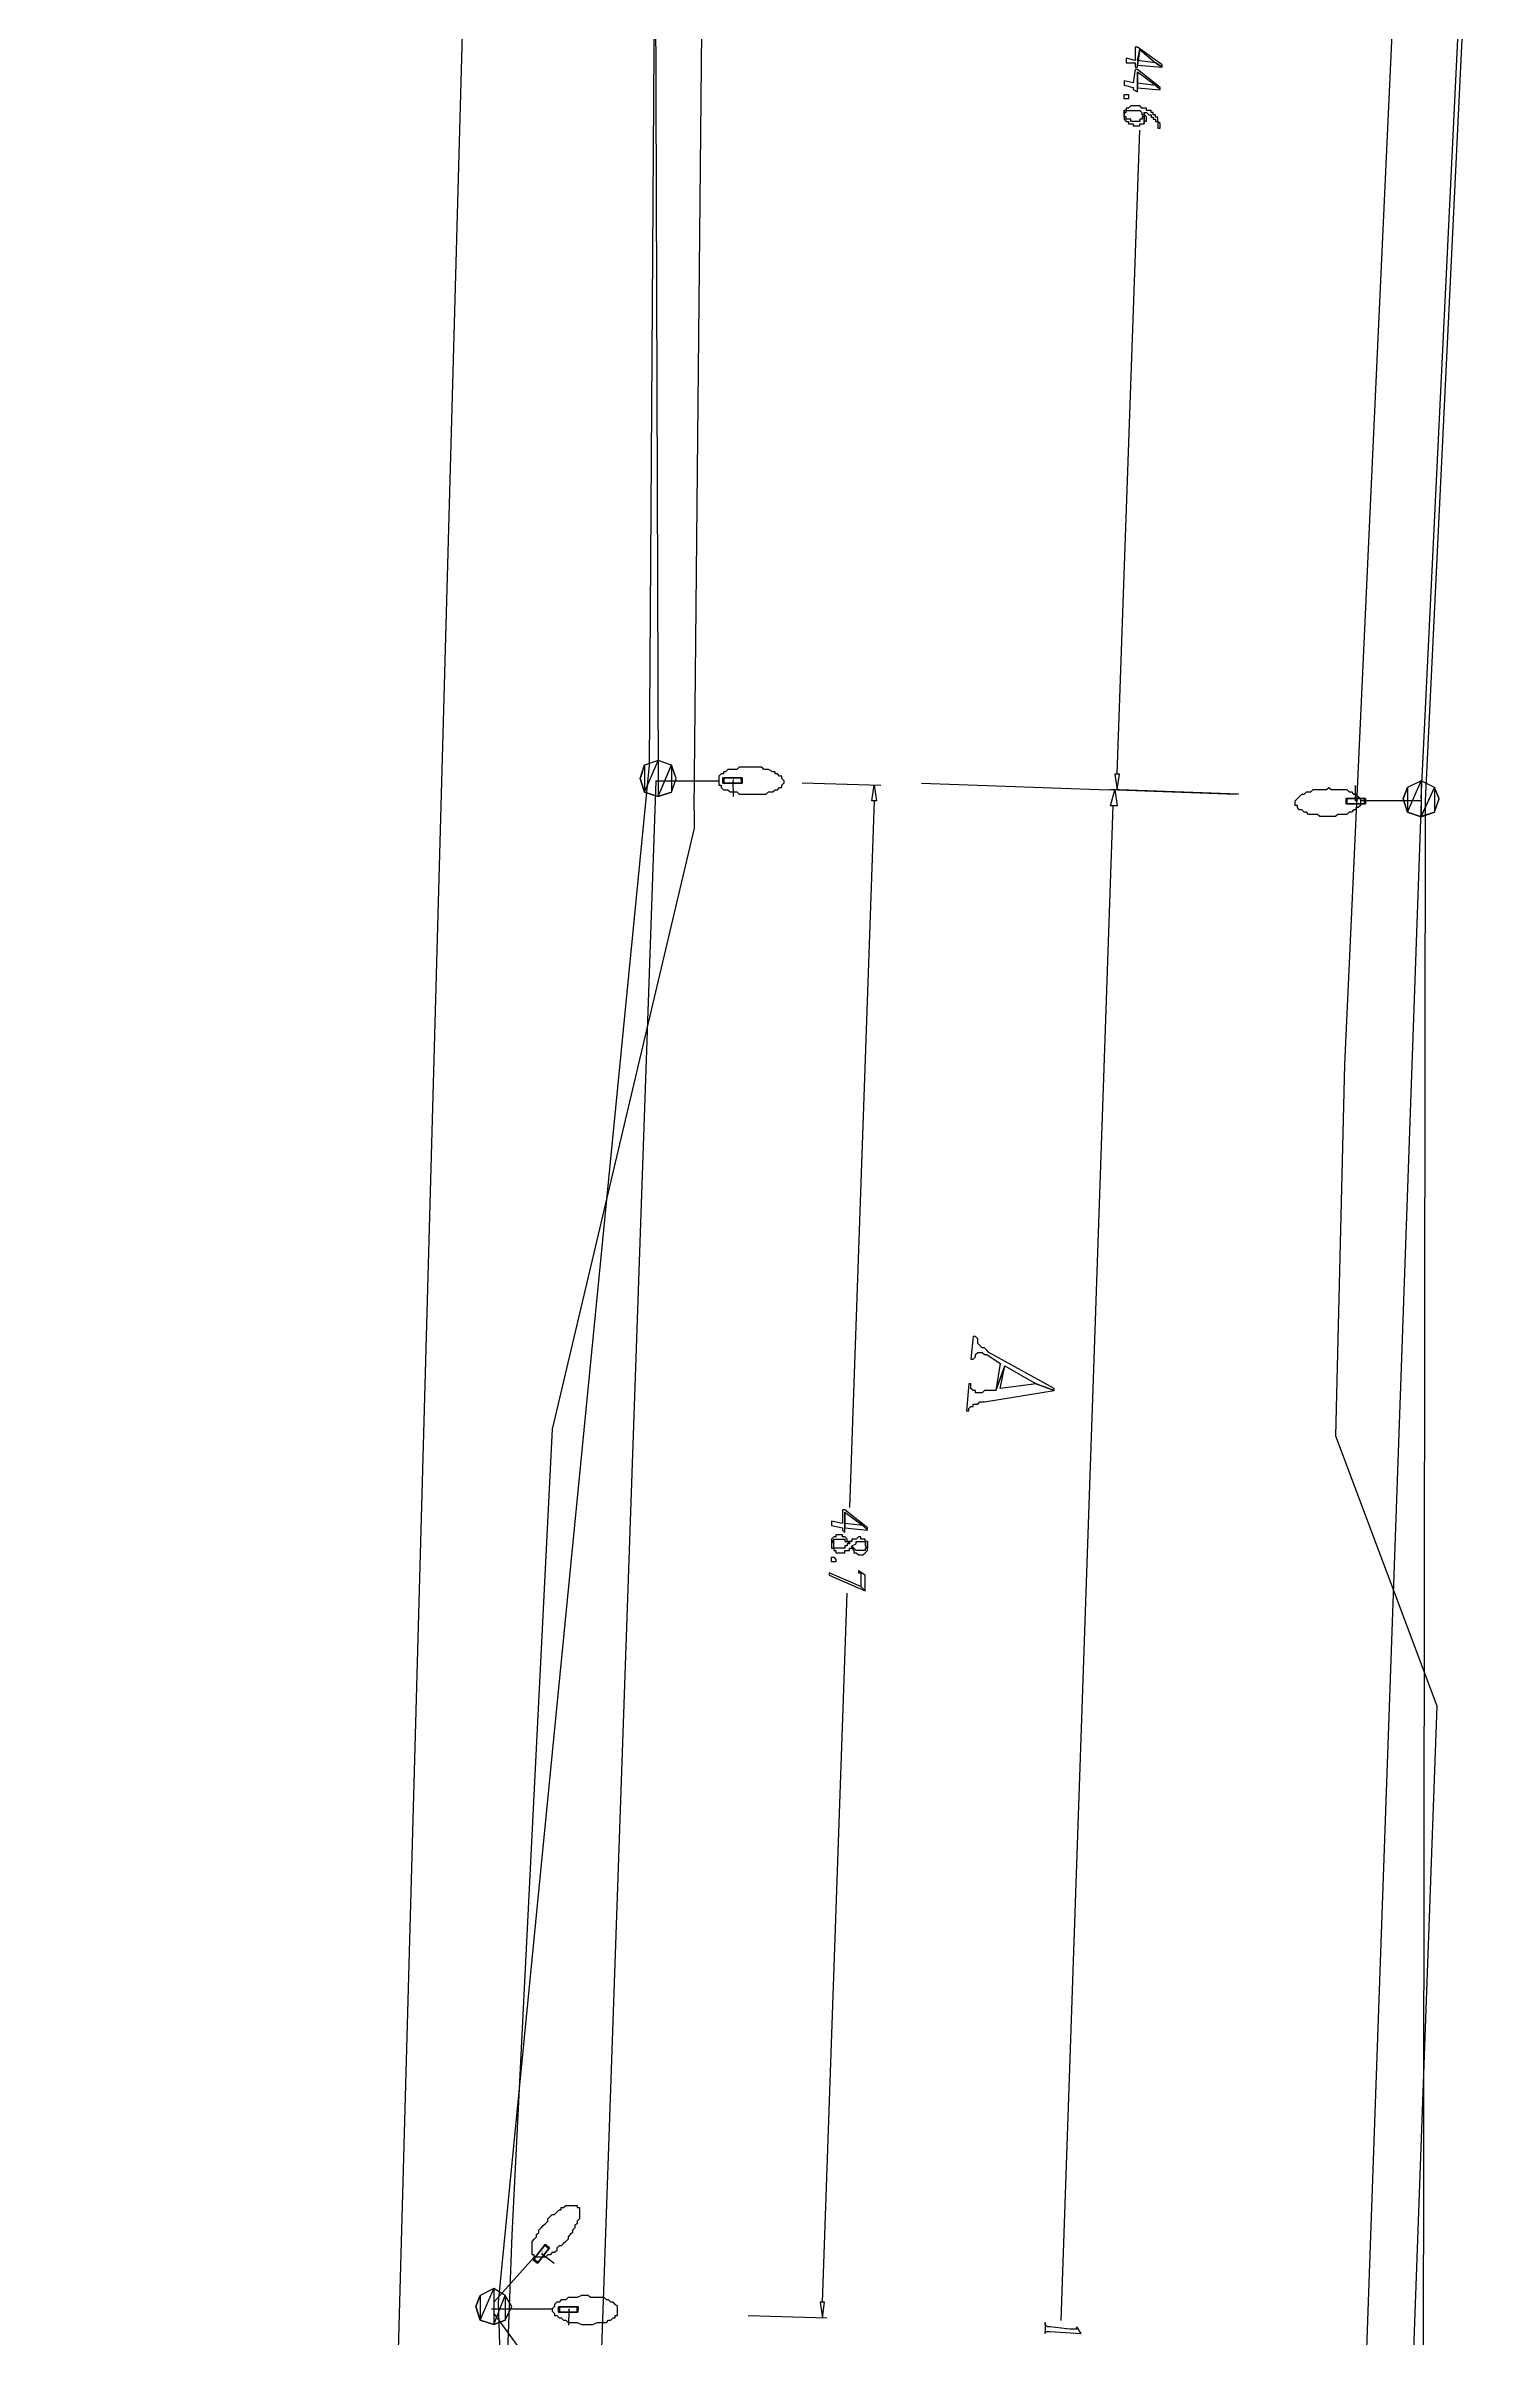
# Model space of a CAD drawing. Extents: x 212106 to 638151, y -1311344 to 1260505.
# Drawn here: x 269033 to 314960, y -454577 to -381829 of the extents above; entities that cross this region are included whole.
import ezdxf

# ---------------------------------------------------------------- set-up
doc = ezdxf.new("R2010")
doc.units = 0
doc.header["$MEASUREMENT"] = 0
for name, color, linetype in [('at_Entity', 7, 'Continuous'), ('DLXLUM01', 3, 'Continuous'), ('DLXLUMEX', 2, 'Continuous'), ('DLXSCENE', 7, 'Continuous')]:
    doc.layers.add(name, color=color, linetype=linetype)

# ---------------------------------------------------------------- blocks, each defined once
blk = doc.blocks.new('*U178')
for p, q in [((-324, 85), (-324, -85)), ((-295, 85), (-324, 85)), ((-324, 85), (-295, 85)), ((265, 85), (-324, 85)), ((-324, -85), (-324, 85)), ((-324, 85), (265, 85)), ((295, 85), (-295, 85)), ((-295, 85), (-295, -85)), ((-295, -85), (-295, 85)), ((-295, 85), (295, 85)), ((295, 85), (265, 85)), ((265, -85), (265, 85)), ((265, 85), (295, 85)), ((265, 85), (265, -85)), ((295, -85), (295, 85)), ((295, 85), (295, -85)), ((-295, -85), (-324, -85)), ((-324, -85), (265, -85)), ((-324, -85), (-295, -85)), ((265, -85), (-324, -85)), ((-295, -85), (295, -85)), ((295, -85), (-295, -85)), ((265, -85), (295, -85)), ((295, -85), (265, -85))]:
    blk.add_line(p, q)
at = {"color": 1}
blk.add_line((-30, 0), (-30, 500), dxfattribs=at)
at = {"layer": 'DLXLUMEX', "color": 7}
blk.add_text('1', height=100, dxfattribs=at).set_placement((0, 0))
blk = doc.blocks.new('*U41')
for p, q in [((-294, 87), (-295, -83)), ((-295, -83), (-294, 87)), ((295, 83), (-294, 87)), ((-264, 87), (-294, 87)), ((-294, 87), (295, 83)), ((-294, 87), (-264, 87)), ((-264, 87), (-265, -83)), ((-265, -83), (-264, 87)), ((325, 83), (-264, 87)), ((-264, 87), (325, 83)), ((294, -87), (295, 83)), ((295, 83), (294, -87)), ((295, 83), (325, 83)), ((325, 83), (295, 83)), ((324, -87), (325, 83)), ((325, 83), (324, -87)), ((-295, -83), (294, -87)), ((294, -87), (-295, -83)), ((-295, -83), (-265, -83)), ((-265, -83), (-295, -83)), ((-265, -83), (324, -87)), ((324, -87), (-265, -83)), ((294, -87), (324, -87)), ((324, -87), (294, -87))]:
    blk.add_line(p, q)
at = {"color": 1}
blk.add_line((30, 0), (26, -500), dxfattribs=at)
at = {"layer": 'DLXLUMEX', "color": 7}
blk.add_text('1', height=100, dxfattribs=at).set_placement((0, 0))
blk = doc.blocks.new('*U42')
for p, q in [((114, 285), (-248, -180)), ((-248, -180), (114, 285)), ((132, 308), (-230, -157)), ((-230, -157), (132, 308)), ((-114, -285), (248, 180)), ((248, 180), (-114, -285)), ((-96, -261), (266, 204)), ((266, 204), (-96, -261)), ((114, 285), (132, 308)), ((132, 308), (114, 285)), ((248, 180), (114, 285)), ((114, 285), (248, 180)), ((266, 204), (132, 308)), ((132, 308), (266, 204)), ((248, 180), (266, 204)), ((266, 204), (248, 180)), ((-230, -157), (-248, -180)), ((-248, -180), (-230, -157)), ((-248, -180), (-114, -285)), ((-114, -285), (-248, -180)), ((-230, -157), (-96, -261)), ((-96, -261), (-230, -157)), ((-114, -285), (-96, -261)), ((-96, -261), (-114, -285))]:
    blk.add_line(p, q)
at = {"color": 1}
blk.add_line((18, 23), (413, -284), dxfattribs=at)
at = {"layer": 'DLXLUMEX', "color": 7}
blk.add_text('1', height=100, dxfattribs=at).set_placement((0, 0))
blk = doc.blocks.new('*U44')
for p, q in [((294, 86), (-295, 84)), ((-295, 84), (294, 86)), ((-295, 84), (-294, -86)), ((-265, 84), (-295, 84)), ((-294, -86), (-295, 84)), ((-295, 84), (-265, 84)), ((324, 86), (-265, 84)), ((-265, 84), (324, 86)), ((-265, 84), (-265, -86)), ((-265, -86), (-265, 84)), ((295, -84), (294, 86)), ((294, 86), (324, 86)), ((324, 86), (294, 86)), ((294, 86), (295, -84)), ((325, -84), (324, 86)), ((324, 86), (325, -84)), ((-294, -86), (295, -84)), ((295, -84), (-294, -86)), ((-294, -86), (-265, -86)), ((-265, -86), (-294, -86)), ((-265, -86), (325, -84)), ((325, -84), (-265, -86)), ((295, -84), (325, -84)), ((325, -84), (295, -84))]:
    blk.add_line(p, q)
at = {"color": 1}
blk.add_line((30, 0), (31, -500), dxfattribs=at)
at = {"layer": 'DLXLUMEX', "color": 7}
blk.add_text('1', height=100, dxfattribs=at).set_placement((0, 0))
blk = doc.blocks.new('*U97')
for p, q in [((-69467, -389389), (-69754, -433250)), ((-45111, -434388), (-42968, -389817)), ((-69754, -433250), (-74539, -482029)), ((-45254, -534671), (-45111, -434388)), ((-74539, -482029), (-72968, -534171))]:
    blk.add_line(p, q)

msp = doc.modelspace()

# ---------------------------------------------------------------- linework, layer by layer
at = {"layer": 'at_Entity', "color": 0}
for p, q in [((282818, -360515), (269033, -859640)), ((289605, -406078), (290033, -363220)), ((312390, -367510), (310247, -414152)), ((303675, -381867), (303604, -381867)), ((303604, -381867), (303604, -382297)), ((304461, -382436), (303675, -381867)), ((303604, -382297), (303318, -382224)), ((303318, -382224), (303318, -382370)), ((303318, -382370), (303604, -382370)), ((303605, -382577), (303534, -383007)), ((303604, -382370), (303604, -382509)), ((303604, -382509), (303675, -382509)), ((303676, -382577), (303605, -382577)), ((303675, -382294), (303747, -381937)), ((303747, -381937), (303675, -382440)), ((303675, -382436), (303747, -381940)), ((304247, -382367), (303675, -382294)), ((303675, -382509), (303675, -382436)), ((303675, -382440), (304461, -382506)), ((304391, -383146), (303676, -382577)), ((303676, -383146), (303676, -382650)), ((303676, -382650), (304248, -383080)), ((303747, -381940), (304247, -382370)), ((304461, -382506), (304247, -382367)), ((304247, -382370), (304461, -382509)), ((304461, -382509), (304461, -382436)), ((303246, -383442), (303246, -383369)), ((303246, -383369), (303246, -383369)), ((303246, -383369), (303318, -383369)), ((303534, -383007), (303247, -382934)), ((303247, -382934), (303247, -383080)), ((303247, -383080), (303534, -383146)), ((303318, -383369), (303318, -383369)), ((303318, -383369), (303318, -383369)), ((303318, -383369), (303389, -383369)), ((303389, -383369), (303389, -383369)), ((303389, -383369), (303389, -383442)), ((303534, -383146), (303534, -383219)), ((303534, -383219), (303676, -383291)), ((303674, -383016), (303674, -382659)), ((303674, -382659), (303674, -383162)), ((304246, -383089), (303674, -383016)), ((303674, -383162), (304389, -383227)), ((303676, -383291), (303676, -383146)), ((304389, -383227), (304246, -383089)), ((304248, -383080), (304391, -383219)), ((304391, -383219), (304391, -383146)), ((303246, -383515), (303246, -383442)), ((303246, -383442), (303246, -383442)), ((303246, -383442), (303246, -383442)), ((303318, -383515), (303246, -383515)), ((303246, -383515), (303246, -383515)), ((303246, -383515), (303246, -383515)), ((303317, -383876), (303246, -383876)), ((303246, -383876), (303246, -384014)), ((303246, -384014), (303246, -383941)), ((303246, -383941), (303246, -383941)), ((303246, -383941), (303317, -383941)), ((303246, -384014), (303246, -384014)), ((303247, -384015), (303247, -383870)), ((303247, -383870), (303247, -383870)), ((303247, -383870), (303247, -383942)), ((303247, -383942), (303247, -383942)), ((303247, -383942), (303247, -383942)), ((303247, -383942), (303247, -384015)), ((303247, -384081), (303247, -384015)), ((303247, -384015), (303247, -384015)), ((303247, -384015), (303247, -384015)), ((303247, -384015), (303247, -384015)), ((303247, -384015), (303247, -384081)), ((303318, -384081), (303247, -384081)), ((303247, -384081), (303247, -384081)), ((303247, -384081), (303247, -384081)), ((303247, -384081), (303247, -384154)), ((303389, -383803), (303317, -383803)), ((303317, -383803), (303317, -383803)), ((303317, -383803), (303317, -383803)), ((303317, -383803), (303317, -383876)), ((303317, -383941), (303317, -383876)), ((303317, -383876), (303389, -383876)), ((303317, -383941), (303317, -383941)), ((303317, -383941), (303317, -383941)), ((303389, -383515), (303318, -383515)), ((303318, -383515), (303318, -383515)), ((303318, -383515), (303318, -383515)), ((303318, -384154), (303318, -384081)), ((303318, -384081), (303318, -384081)), ((303389, -383442), (303389, -383515)), ((303389, -383442), (303389, -383442)), ((303389, -383442), (303389, -383442)), ((303389, -383442), (303389, -383442)), ((303389, -383442), (303389, -383442)), ((303389, -383442), (303389, -383442)), ((303389, -383515), (303389, -383515)), ((303389, -383515), (303389, -383515)), ((303389, -383515), (303389, -383515)), ((303460, -383730), (303389, -383803)), ((303389, -383803), (303389, -383803)), ((303389, -383803), (303389, -383803)), ((303389, -383876), (303389, -383876)), ((303389, -383876), (303460, -383876)), ((303531, -383730), (303460, -383730)), ((303460, -383730), (303460, -383730)), ((303460, -383876), (303460, -383876)), ((303460, -383876), (303460, -383876)), ((303460, -383876), (303531, -383876)), ((303603, -383730), (303531, -383730)), ((303531, -383730), (303531, -383730)), ((303531, -383876), (303531, -383876)), ((303531, -383876), (303603, -383876)), ((303675, -383730), (303603, -383730)), ((303603, -383730), (303603, -383730)), ((303603, -383876), (303603, -383876)), ((303603, -383876), (303603, -383876)), ((303603, -383876), (303675, -383876)), ((303746, -383730), (303675, -383730)), ((303675, -383730), (303675, -383730)), ((303675, -383876), (303675, -383876)), ((303675, -383876), (303746, -383876)), ((303817, -383803), (303746, -383730)), ((303746, -383730), (303746, -383730)), ((303746, -383876), (303746, -383876)), ((303746, -383876), (303817, -383941)), ((303889, -383803), (303817, -383803)), ((303817, -383803), (303817, -383803)), ((303817, -383803), (303817, -383803)), ((303817, -383941), (303817, -383941)), ((303817, -383941), (303817, -383941)), ((303817, -383941), (303817, -384014)), ((303817, -384014), (303889, -384014)), ((303889, -384081), (303818, -384081)), ((303818, -384081), (303818, -384154)), ((303960, -383803), (303889, -383803)), ((303889, -383803), (303889, -383803)), ((303889, -384012), (303889, -383939)), ((303889, -383939), (303889, -383939)), ((303889, -383939), (303889, -384012)), ((303889, -384014), (303889, -383941)), ((303889, -383941), (303889, -383941)), ((303889, -383941), (303889, -383941)), ((303889, -383941), (303960, -383941)), ((303961, -384085), (303889, -384012)), ((303889, -384012), (303889, -384012)), ((303889, -384012), (303889, -384012)), ((303889, -384012), (303889, -384012)), ((303889, -384012), (303889, -384085)), ((303889, -384014), (303889, -384014)), ((303889, -384299), (303889, -384081)), ((303889, -384081), (303889, -384081)), ((303889, -384081), (303889, -384081)), ((303889, -384085), (303889, -384296)), ((303960, -383876), (303960, -383803)), ((303960, -383803), (303960, -383803)), ((304031, -383876), (303960, -383876)), ((303960, -383941), (303960, -383941)), ((303960, -383941), (304031, -384014)), ((303961, -384151), (303961, -384085)), ((303961, -384085), (303961, -384085)), ((304103, -383876), (304031, -383876)), ((304031, -383876), (304031, -383876)), ((304031, -384014), (304031, -384014)), ((304031, -384014), (304031, -384014)), ((304031, -384014), (304103, -384014)), ((304103, -383941), (304103, -383876)), ((304174, -383941), (304103, -383941)), ((304103, -383941), (304103, -383941)), ((304103, -384014), (304103, -384014)), ((304103, -384014), (304103, -384087)), ((304103, -384087), (304174, -384087)), ((304174, -384014), (304174, -383941)), ((304246, -384014), (304174, -384014)), ((304174, -384014), (304174, -384014)), ((304174, -384087), (304174, -384087)), ((304174, -384087), (304174, -384159)), ((304246, -384087), (304246, -384014)), ((304318, -384087), (304246, -384087)), ((304246, -384087), (304246, -384087)), ((304318, -384159), (304318, -384087)), ((303033, -404936), (303748, -384507)), ((303247, -384154), (303247, -384154)), ((303247, -384154), (303318, -384226)), ((303389, -384154), (303318, -384154)), ((303318, -384154), (303318, -384154)), ((303318, -384226), (303318, -384226)), ((303318, -384226), (303318, -384226)), ((303318, -384226), (303318, -384226)), ((303318, -384226), (303389, -384226)), ((303461, -384154), (303389, -384154)), ((303389, -384154), (303389, -384154)), ((303389, -384226), (303389, -384299)), ((303389, -384299), (303461, -384299)), ((303461, -384226), (303461, -384154)), ((303532, -384226), (303461, -384226)), ((303461, -384299), (303461, -384299)), ((303461, -384299), (303532, -384299)), ((303603, -384226), (303532, -384226)), ((303532, -384226), (303532, -384226)), ((303532, -384226), (303532, -384226)), ((303532, -384299), (303532, -384299)), ((303532, -384299), (303532, -384372)), ((303532, -384372), (303603, -384372)), ((303675, -384226), (303603, -384226)), ((303603, -384226), (303603, -384226)), ((303603, -384372), (303603, -384372)), ((303603, -384372), (303675, -384372)), ((303747, -384226), (303675, -384226)), ((303675, -384226), (303675, -384226)), ((303675, -384372), (303675, -384372)), ((303675, -384372), (303747, -384372)), ((303818, -384154), (303747, -384154)), ((303747, -384154), (303747, -384154)), ((303747, -384154), (303747, -384226)), ((303747, -384372), (303747, -384299)), ((303747, -384299), (303818, -384299)), ((303818, -384154), (303818, -384154)), ((303818, -384154), (303818, -384154)), ((303818, -384299), (303818, -384299)), ((303818, -384299), (303818, -384299)), ((303818, -384299), (303889, -384299)), ((303889, -384296), (303889, -384223)), ((303889, -384223), (303889, -384223)), ((303889, -384223), (303889, -384223)), ((303889, -384223), (303961, -384223)), ((303961, -384223), (303961, -384151)), ((303961, -384151), (303961, -384151)), ((304174, -384159), (304174, -384159)), ((304174, -384159), (304246, -384159)), ((304246, -384159), (304246, -384159)), ((304246, -384159), (304246, -384232)), ((304246, -384232), (304318, -384232)), ((304318, -384232), (304318, -384159)), ((304318, -384159), (304318, -384159)), ((304389, -384298), (304318, -384232)), ((304318, -384232), (304318, -384232)), ((304318, -384232), (304318, -384232)), ((304318, -384232), (304318, -384232)), ((304318, -384232), (304318, -384298)), ((304318, -384298), (304318, -384298)), ((304318, -384298), (304318, -384298)), ((304318, -384298), (304318, -384371)), ((304318, -384371), (304318, -384371)), ((304318, -384371), (304318, -384443)), ((304318, -384443), (304389, -384443)), ((304389, -384371), (304389, -384298)), ((304389, -384298), (304389, -384298)), ((304389, -384298), (304389, -384298)), ((304389, -384443), (304389, -384371)), ((304389, -384371), (304389, -384371)), ((288032, -404655), (287889, -405084)), ((288032, -404655), (287889, -405084)), ((288032, -404655), (287889, -405084)), ((288032, -404655), (287889, -405084)), ((287889, -405084), (288032, -405513)), ((287889, -405084), (288032, -405513)), ((287889, -405084), (288032, -405513)), ((287889, -405084), (288032, -405513)), ((287890, -405081), (288033, -404651)), ((287890, -405081), (288033, -404651)), ((288033, -405510), (287890, -405081)), ((288033, -405510), (287890, -405081)), ((288461, -404512), (288032, -404655)), ((288461, -404512), (288032, -404655)), ((288032, -405513), (288461, -404512)), ((288032, -405513), (288461, -404512)), ((288461, -404512), (288032, -404655)), ((288461, -404512), (288032, -404655)), ((288461, -404512), (288032, -404655)), ((288032, -405513), (288461, -404512)), ((288032, -405513), (288461, -404512)), ((288461, -404512), (288032, -404655)), ((288032, -404655), (288032, -405513)), ((288032, -404655), (288032, -405513)), ((288033, -404651), (288033, -405510)), ((288033, -404651), (288033, -405510)), ((288390, -405152), (290390, -405152)), ((288889, -404655), (288461, -404512)), ((288889, -404655), (288461, -404512)), ((288461, -404512), (288461, -405656)), ((288461, -404512), (288461, -405656)), ((288889, -404655), (288461, -404512)), ((288889, -404655), (288461, -404512)), ((288889, -404655), (288461, -404512)), ((288461, -404512), (288461, -405656)), ((288461, -404512), (288461, -405656)), ((288889, -404655), (288461, -404512)), ((288461, -405656), (288889, -404655)), ((288461, -405656), (288889, -404655)), ((288462, -405653), (288890, -404651)), ((288462, -405653), (288890, -404651)), ((289032, -405084), (288889, -404655)), ((289032, -405084), (288889, -404655)), ((289032, -405084), (288889, -404655)), ((289032, -405084), (288889, -404655)), ((288889, -405513), (289032, -405084)), ((288889, -405513), (289032, -405084)), ((288889, -405513), (289032, -405084)), ((288889, -405513), (289032, -405084)), ((289033, -405081), (288890, -404651)), ((288890, -404651), (288890, -405510)), ((288890, -404651), (288890, -405510)), ((289033, -405081), (288890, -404651)), ((288890, -404651), (288890, -405510)), ((288890, -404651), (288890, -405510)), ((288890, -405510), (289033, -405081)), ((288890, -405510), (289033, -405081)), ((290462, -404936), (290390, -405007)), ((290390, -405007), (290390, -405079)), ((290390, -405079), (290390, -405150)), ((290390, -405150), (290390, -405222)), ((290533, -404936), (290462, -404936)), ((290605, -404864), (290533, -404864)), ((290533, -404864), (290533, -404936)), ((290676, -404793), (290605, -404864)), ((290747, -404793), (290676, -404793)), ((290819, -404793), (290747, -404793)), ((290962, -404793), (290819, -404793)), ((291033, -404721), (290962, -404793)), ((291105, -404721), (291033, -404721)), ((291247, -404721), (291105, -404721)), ((291319, -404721), (291247, -404721)), ((291462, -404721), (291319, -404721)), ((291533, -404721), (291462, -404721)), ((291605, -404721), (291533, -404721)), ((291748, -404721), (291605, -404721)), ((291819, -404793), (291748, -404721)), ((291890, -404793), (291819, -404793)), ((291962, -404793), (291890, -404793)), ((292105, -404864), (291962, -404793)), ((292176, -404864), (292105, -404864)), ((292176, -404936), (292176, -404864)), ((292248, -404936), (292176, -404936)), ((292319, -405007), (292248, -404936)), ((292390, -405007), (292319, -405007)), ((292390, -405079), (292390, -405007)), ((292462, -405150), (292390, -405079)), ((292462, -405222), (292462, -405150)), ((292462, -405150), (292462, -405150)), ((303103, -404943), (302960, -404943)), ((302960, -404943), (303031, -405443)), ((303031, -405443), (303103, -404943)), ((312675, -405152), (312247, -405367)), ((312675, -405152), (312247, -405367)), ((312247, -406153), (312675, -405152)), ((312247, -406153), (312675, -405152)), ((312675, -405152), (312247, -405367)), ((312675, -405152), (312247, -405367)), ((312675, -405152), (312247, -405367)), ((312247, -406153), (312675, -405152)), ((312247, -406153), (312675, -405152)), ((312675, -405152), (312247, -405367)), ((313104, -405367), (312675, -405152)), ((313104, -405367), (312675, -405152)), ((312675, -405152), (312675, -406296)), ((312675, -405152), (312675, -406296)), ((313104, -405367), (312675, -405152)), ((313104, -405367), (312675, -405152)), ((313104, -405367), (312675, -405152)), ((312675, -405152), (312675, -406296)), ((312675, -405152), (312675, -406296)), ((313104, -405367), (312675, -405152)), ((288032, -405513), (288461, -405656)), ((288461, -405656), (288032, -405513)), ((288032, -405513), (288461, -405656)), ((288032, -405513), (288461, -405656)), ((288461, -405656), (288032, -405513)), ((288032, -405513), (288461, -405656)), ((288461, -405656), (288889, -405513)), ((288461, -405656), (288889, -405513)), ((288461, -405656), (288889, -405513)), ((288461, -405656), (288889, -405513)), ((288461, -405656), (288461, -405656)), ((288461, -405656), (288461, -405656)), ((288461, -405656), (288461, -405656)), ((288890, -405510), (288462, -405653)), ((288890, -405510), (288462, -405653)), ((290390, -405222), (290390, -405293)), ((290390, -405293), (290462, -405293)), ((290462, -405293), (290462, -405365)), ((290462, -405365), (290533, -405437)), ((290533, -405437), (290605, -405437)), ((290605, -405437), (290676, -405437)), ((290676, -405437), (290747, -405508)), ((290747, -405508), (290819, -405508)), ((290819, -405508), (290962, -405508)), ((290962, -405508), (291033, -405580)), ((291033, -405580), (291105, -405580)), ((291105, -405580), (291247, -405580)), ((291247, -405580), (291319, -405580)), ((291319, -405580), (291390, -405580)), ((291390, -405580), (291533, -405580)), ((291533, -405580), (291605, -405580)), ((291605, -405580), (291676, -405580)), ((291676, -405580), (291819, -405580)), ((291819, -405580), (291890, -405580)), ((291890, -405580), (291962, -405508)), ((291962, -405508), (292033, -405508)), ((292033, -405508), (292105, -405508)), ((292105, -405508), (292176, -405437)), ((292176, -405437), (292248, -405437)), ((292248, -405437), (292319, -405365)), ((292319, -405365), (292390, -405365)), ((292390, -405293), (292462, -405222)), ((292390, -405365), (292390, -405293)), ((293033, -405222), (295533, -405293)), ((295319, -405794), (294533, -428219)), ((295248, -405792), (295319, -405292)), ((295390, -405792), (295248, -405792)), ((295319, -405292), (295390, -405792)), ((296819, -405224), (302747, -405440)), ((306817, -405586), (302746, -405443)), ((302817, -405943), (302960, -405443)), ((306890, -405574), (302819, -405433)), ((302960, -405443), (303032, -405943)), ((308676, -405791), (308747, -405719)), ((308676, -405862), (308676, -405791)), ((308676, -405934), (308676, -405862)), ((308676, -405862), (308676, -405862)), ((308747, -405934), (308676, -405934)), ((308747, -405719), (308819, -405648)), ((308747, -406005), (308747, -405934)), ((308819, -405648), (308890, -405576)), ((308890, -405576), (308962, -405576)), ((308962, -405576), (309033, -405505)), ((309033, -405505), (309105, -405505)), ((309105, -405505), (309176, -405505)), ((309176, -405505), (309248, -405433)), ((309248, -405433), (309319, -405433)), ((309319, -405433), (309390, -405433)), ((309390, -405433), (309462, -405433)), ((309462, -405433), (309533, -405433)), ((309533, -405433), (309604, -405433)), ((309604, -405433), (309676, -405433)), ((309676, -405433), (309747, -405362)), ((309747, -405362), (309819, -405433)), ((309819, -405433), (309890, -405433)), ((309890, -405433), (310033, -405433)), ((310033, -405433), (310105, -405433)), ((310105, -405433), (310176, -405433)), ((310176, -405433), (310248, -405433)), ((310248, -405433), (310319, -405433)), ((310319, -405433), (310390, -405505)), ((310390, -405505), (310462, -405505)), ((310462, -405505), (310533, -405576)), ((310533, -405576), (310604, -405576)), ((310604, -405576), (310676, -405648)), ((310676, -405648), (310747, -405719)), ((310747, -405934), (310676, -406005)), ((310747, -405719), (310747, -405791)), ((310747, -405791), (310747, -405862)), ((312675, -405792), (310747, -405792)), ((310747, -405862), (310747, -405934)), ((312247, -405367), (312104, -405724)), ((312247, -405367), (312104, -405724)), ((312247, -405367), (312104, -405724)), ((312247, -405367), (312104, -405724)), ((312104, -405724), (312247, -406153)), ((312104, -405724), (312247, -406153)), ((312104, -405724), (312247, -406153)), ((312104, -405724), (312247, -406153)), ((312105, -405719), (312247, -405362)), ((312105, -405719), (312247, -405362)), ((312247, -406148), (312105, -405719)), ((312247, -406148), (312105, -405719)), ((312247, -405362), (312247, -406148)), ((312247, -405362), (312247, -406148)), ((312247, -405367), (312247, -406153)), ((312247, -405367), (312247, -406153)), ((312675, -406296), (313104, -405367)), ((312675, -406296), (313104, -405367)), ((312676, -406291), (313104, -405362)), ((312676, -406291), (313104, -405362)), ((313247, -405719), (313104, -405362)), ((313104, -405362), (313104, -406148)), ((313104, -405362), (313104, -406148)), ((313247, -405719), (313104, -405362)), ((313104, -405362), (313104, -406148)), ((313104, -405362), (313104, -406148)), ((313246, -405724), (313104, -405367)), ((313246, -405724), (313104, -405367)), ((313246, -405724), (313104, -405367)), ((313246, -405724), (313104, -405367)), ((313104, -406148), (313247, -405719)), ((313104, -406148), (313247, -405719)), ((313104, -406153), (313246, -405724)), ((313104, -406153), (313246, -405724)), ((313104, -406153), (313246, -405724)), ((313104, -406153), (313246, -405724)), ((289604, -406655), (285104, -425728)), ((289604, -406084), (289604, -406655)), ((302889, -405943), (301246, -454016)), ((303032, -405943), (302817, -405943)), ((308819, -406076), (308747, -406005)), ((308890, -406076), (308819, -406076)), ((308962, -406148), (308890, -406076)), ((309033, -406148), (308962, -406148)), ((309105, -406219), (309033, -406148)), ((309176, -406219), (309105, -406219)), ((309248, -406219), (309176, -406219)), ((309319, -406219), (309248, -406219)), ((309390, -406219), (309319, -406219)), ((309462, -406291), (309390, -406219)), ((309533, -406291), (309462, -406291)), ((309604, -406291), (309533, -406291)), ((309676, -406291), (309604, -406291)), ((309747, -406291), (309676, -406291)), ((309890, -406291), (309747, -406291)), ((309962, -406291), (309890, -406291)), ((310033, -406219), (309962, -406291)), ((310105, -406219), (310033, -406219)), ((310176, -406219), (310105, -406219)), ((310248, -406219), (310176, -406219)), ((310319, -406219), (310248, -406219)), ((310390, -406148), (310319, -406219)), ((310462, -406148), (310390, -406148)), ((310533, -406076), (310462, -406148)), ((310604, -406076), (310533, -406076)), ((310676, -406005), (310604, -406005)), ((310604, -406005), (310604, -406076)), ((312247, -406153), (312675, -406296)), ((312675, -406296), (312247, -406153)), ((312247, -406153), (312675, -406296)), ((312247, -406153), (312675, -406296)), ((312675, -406296), (312247, -406153)), ((312247, -406153), (312675, -406296)), ((312675, -406296), (313104, -406153)), ((312675, -406296), (313104, -406153)), ((312675, -406296), (313104, -406153)), ((312675, -406296), (313104, -406153)), ((312675, -406296), (312675, -406296)), ((312675, -406296), (312675, -406296)), ((312675, -406296), (312675, -406296)), ((313104, -406148), (312676, -406291)), ((313104, -406148), (312676, -406291)), ((310247, -414152), (309961, -425936)), ((298461, -422792), (298390, -423507)), ((298533, -422792), (298461, -422792)), ((298604, -422864), (298533, -422792)), ((298533, -423364), (298604, -423292)), ((298533, -423435), (298533, -423364)), ((298604, -422935), (298604, -422864)), ((298604, -423007), (298604, -422935)), ((298675, -423078), (298604, -423007)), ((298604, -423292), (298604, -423292)), ((298604, -423292), (298675, -423292)), ((298747, -423149), (298675, -423078)), ((298675, -423078), (298675, -423078)), ((298675, -423292), (298675, -423292)), ((298675, -423292), (298747, -423292)), ((298818, -423149), (298747, -423149)), ((298747, -423292), (298818, -423364)), ((298890, -423221), (298818, -423149)), ((298818, -423364), (298890, -423364)), ((298961, -423292), (298890, -423221)), ((298890, -423364), (299318, -423649)), ((301032, -424435), (298961, -423292)), ((298390, -423507), (298461, -423507)), ((298461, -423507), (298533, -423435)), ((298461, -423507), (298461, -423507)), ((299318, -423649), (299175, -424507)), ((299175, -424507), (299461, -423721)), ((299461, -423721), (299175, -424507)), ((299318, -424435), (299461, -423721)), ((299461, -423721), (300461, -424292)), ((298318, -424292), (298247, -425149)), ((298390, -424292), (298318, -424292)), ((298390, -424364), (298390, -424292)), ((298390, -424435), (298390, -424364)), ((298461, -424507), (298390, -424435)), ((298533, -424507), (298461, -424507)), ((298533, -424578), (298533, -424507)), ((298604, -424578), (298533, -424578)), ((298675, -424578), (298604, -424578)), ((298747, -424578), (298675, -424578)), ((298818, -424507), (298747, -424578)), ((299175, -424507), (298818, -424507)), ((298818, -424864), (301032, -424507)), ((300461, -424292), (299318, -424435)), ((300461, -424292), (301032, -424507)), ((301032, -424507), (300461, -424292)), ((301032, -424507), (301032, -424435)), ((298247, -425149), (298318, -425149)), ((298318, -425078), (298390, -425006)), ((298318, -425149), (298318, -425078)), ((298318, -425149), (298318, -425149)), ((298390, -425006), (298461, -425006)), ((298461, -425006), (298461, -424935)), ((298461, -424935), (298533, -424935)), ((298461, -425006), (298461, -425006)), ((298533, -424935), (298604, -424935)), ((298604, -424935), (298675, -424864)), ((298675, -424864), (298818, -424864)), ((285104, -425728), (283819, -451294)), ((309961, -425936), (313176, -434506)), ((294390, -428292), (294318, -428292)), ((294318, -428292), (294318, -428721)), ((295104, -428864), (294390, -428292)), ((294390, -428864), (294390, -428364)), ((294390, -428364), (294961, -428792)), ((294390, -428721), (294390, -428364)), ((294390, -428364), (294390, -428864)), ((294318, -428721), (293961, -428649)), ((293961, -428649), (293961, -428792)), ((293961, -428792), (294318, -428864)), ((294033, -429149), (293961, -429221)), ((294104, -429149), (294033, -429149)), ((294033, -429149), (294033, -429149)), ((294033, -429149), (294033, -429149)), ((294033, -429149), (294033, -429149)), ((294176, -429078), (294104, -429078)), ((294104, -429078), (294104, -429149)), ((294247, -429078), (294176, -429078)), ((294176, -429078), (294176, -429078)), ((294318, -429078), (294247, -429078)), ((294247, -429078), (294247, -429078)), ((294247, -429078), (294247, -429078)), ((294318, -428864), (294318, -428935)), ((294318, -428935), (294390, -429006)), ((294318, -429149), (294318, -429078)), ((294390, -429149), (294318, -429149)), ((294961, -428792), (294390, -428721)), ((294390, -429006), (294390, -428864)), ((294390, -428864), (295104, -428935)), ((294461, -429221), (294390, -429149)), ((294390, -429149), (294390, -429149)), ((294390, -429149), (294390, -429149)), ((294818, -429149), (294747, -429221)), ((294890, -429149), (294818, -429149)), ((294818, -429149), (294818, -429149)), ((294818, -429149), (294818, -429149)), ((294890, -429221), (294890, -429149)), ((294961, -428792), (295104, -428935)), ((295104, -428935), (294961, -428792)), ((295104, -428935), (295104, -428864)), ((293961, -429221), (294033, -429364)), ((294033, -429364), (293961, -429221)), ((293961, -429221), (293961, -429221)), ((293961, -429221), (293961, -429221)), ((293961, -429221), (293961, -429292)), ((293961, -429292), (293961, -429292)), ((293961, -429292), (293961, -429364)), ((293961, -429364), (293961, -429364)), ((293961, -429364), (293961, -429364)), ((293961, -429364), (293961, -429435)), ((293961, -429435), (293961, -429435)), ((293961, -429435), (293961, -429506)), ((293961, -429506), (293961, -429506)), ((293961, -429506), (294033, -429506)), ((293961, -429863), (293961, -429792)), ((293961, -429792), (293961, -429792)), ((293961, -429792), (293961, -429792)), ((293961, -429792), (294033, -429792)), ((293961, -429935), (293961, -429863)), ((293961, -429863), (293961, -429863)), ((293961, -429863), (293961, -429863)), ((294033, -429935), (293961, -429935)), ((293961, -429935), (293961, -429935)), ((293961, -429935), (293961, -429935)), ((293961, -429935), (293961, -429935)), ((294033, -429292), (294033, -429221)), ((294033, -429221), (294033, -429221)), ((294033, -429221), (294104, -429221)), ((294033, -429364), (294033, -429292)), ((294033, -429292), (294033, -429292)), ((294033, -429292), (294033, -429292)), ((294033, -429364), (294033, -429364)), ((294033, -429435), (294033, -429364)), ((294033, -429364), (294033, -429364)), ((294033, -429506), (294033, -429435)), ((294033, -429435), (294033, -429435)), ((294033, -429435), (294033, -429435)), ((294104, -429506), (294033, -429506)), ((294033, -429506), (294033, -429578)), ((294033, -429578), (294033, -429578)), ((294033, -429578), (294104, -429578)), ((294033, -429792), (294033, -429792)), ((294033, -429792), (294033, -429792)), ((294033, -429792), (294104, -429863)), ((294104, -429935), (294033, -429935)), ((294033, -429935), (294033, -429935)), ((294033, -429935), (294033, -429935)), ((294104, -429221), (294104, -429221)), ((294104, -429221), (294104, -429221)), ((294104, -429221), (294176, -429221)), ((294176, -429506), (294104, -429506)), ((294104, -429506), (294104, -429506)), ((294104, -429506), (294104, -429506)), ((294104, -429578), (294104, -429578)), ((294104, -429578), (294104, -429649)), ((294104, -429649), (294176, -429649)), ((294104, -429863), (294104, -429935)), ((294104, -429863), (294104, -429863)), ((294104, -429863), (294104, -429863)), ((294104, -429863), (294104, -429863)), ((294104, -429863), (294104, -429863)), ((294104, -429863), (294104, -429863)), ((294104, -429863), (294104, -429863)), ((294176, -429221), (294176, -429221)), ((294176, -429221), (294247, -429221)), ((294247, -429506), (294176, -429506)), ((294176, -429506), (294176, -429506)), ((294176, -429506), (294176, -429506)), ((294176, -429649), (294176, -429649)), ((294176, -429649), (294247, -429649)), ((294247, -429221), (294247, -429221)), ((294247, -429221), (294318, -429221)), ((294318, -429506), (294247, -429506)), ((294247, -429506), (294247, -429506)), ((294247, -429506), (294247, -429506)), ((294247, -429649), (294247, -429649)), ((294247, -429649), (294318, -429649)), ((294318, -429221), (294318, -429221)), ((294318, -429221), (294390, -429221)), ((294390, -429506), (294318, -429506)), ((294318, -429506), (294318, -429506)), ((294318, -429506), (294318, -429506)), ((294318, -429649), (294318, -429649)), ((294318, -429649), (294318, -429649)), ((294318, -429649), (294390, -429649)), ((294390, -429221), (294390, -429221)), ((294390, -429221), (294390, -429292)), ((294390, -429292), (294461, -429292)), ((294461, -429435), (294390, -429435)), ((294390, -429435), (294390, -429435)), ((294390, -429435), (294390, -429506)), ((294390, -429649), (294390, -429578)), ((294390, -429578), (294461, -429578)), ((294390, -429649), (294390, -429649)), ((294461, -429292), (294461, -429221)), ((294533, -429292), (294461, -429292)), ((294461, -429292), (294461, -429292)), ((294461, -429292), (294461, -429292)), ((294461, -429292), (294533, -429364)), ((294533, -429364), (294461, -429364)), ((294461, -429364), (294461, -429364)), ((294461, -429364), (294461, -429435)), ((294461, -429578), (294461, -429578)), ((294461, -429578), (294461, -429578)), ((294461, -429578), (294533, -429578)), ((294533, -429364), (294533, -429292)), ((294604, -429292), (294533, -429292)), ((294533, -429292), (294533, -429292)), ((294533, -429292), (294533, -429364)), ((294533, -429578), (294533, -429506)), ((294533, -429506), (294533, -429506)), ((294533, -429506), (294604, -429506)), ((294676, -429221), (294604, -429221)), ((294604, -429221), (294604, -429292)), ((294604, -429292), (294604, -429292)), ((294604, -429435), (294747, -429364)), ((294604, -429506), (294604, -429435)), ((294676, -429506), (294604, -429435)), ((294604, -429435), (294604, -429506)), ((294604, -429506), (294604, -429506)), ((294604, -429506), (294604, -429506)), ((294604, -429506), (294676, -429578)), ((294747, -429221), (294676, -429221)), ((294676, -429221), (294676, -429221)), ((294676, -429221), (294676, -429221)), ((294747, -429578), (294676, -429506)), ((294676, -429506), (294676, -429506)), ((294676, -429506), (294676, -429506)), ((294676, -429578), (294676, -429578)), ((294676, -429578), (294676, -429578)), ((294676, -429578), (294676, -429649)), ((294676, -429649), (294747, -429649)), ((294747, -429221), (294747, -429221)), ((294747, -429221), (294747, -429221)), ((294747, -429364), (294747, -429292)), ((294747, -429292), (294818, -429292)), ((294747, -429364), (294747, -429364)), ((294818, -429578), (294747, -429578)), ((294747, -429578), (294747, -429578)), ((294747, -429578), (294747, -429578)), ((294747, -429649), (294747, -429649)), ((294747, -429649), (294747, -429649)), ((294747, -429649), (294747, -429649)), ((294747, -429649), (294818, -429721)), ((294818, -429292), (294818, -429292)), ((294818, -429292), (294818, -429292)), ((294818, -429292), (294890, -429292)), ((294890, -429578), (294818, -429578)), ((294818, -429578), (294818, -429578)), ((294818, -429721), (294818, -429721)), ((294818, -429721), (294890, -429721)), ((294961, -429221), (294890, -429221)), ((294890, -429221), (294890, -429221)), ((294890, -429292), (294890, -429292)), ((294890, -429292), (294961, -429292)), ((294961, -429578), (294890, -429578)), ((294890, -429578), (294890, -429578)), ((294890, -429578), (294890, -429578)), ((294890, -429721), (294890, -429721)), ((294890, -429721), (294890, -429721)), ((294890, -429721), (294961, -429721)), ((295033, -429221), (294961, -429221)), ((294961, -429221), (294961, -429221)), ((294961, -429292), (294961, -429292)), ((294961, -429292), (295033, -429292)), ((295033, -429578), (294961, -429578)), ((294961, -429578), (294961, -429578)), ((294961, -429721), (295033, -429649)), ((294961, -429721), (294961, -429721)), ((295033, -429292), (295033, -429221)), ((295104, -429292), (295033, -429292)), ((295033, -429292), (295033, -429292)), ((295033, -429292), (295033, -429292)), ((295033, -429292), (295033, -429364)), ((295033, -429364), (295033, -429364)), ((295033, -429364), (295033, -429364)), ((295033, -429364), (295033, -429435)), ((295033, -429435), (295033, -429435)), ((295033, -429435), (295104, -429506)), ((295104, -429506), (295033, -429506)), ((295033, -429506), (295033, -429506)), ((295033, -429506), (295033, -429506)), ((295033, -429506), (295033, -429578)), ((295033, -429578), (295033, -429578)), ((295033, -429578), (295033, -429578)), ((295033, -429649), (295104, -429578)), ((295033, -429649), (295033, -429649)), ((295033, -429649), (295033, -429649)), ((295033, -429649), (295033, -429649)), ((295104, -429506), (295104, -429292)), ((295104, -429506), (295104, -429292)), ((295104, -429292), (295104, -429506)), ((295104, -429578), (295104, -429506)), ((295104, -429506), (295104, -429506)), ((295104, -429506), (295104, -429506)), ((295104, -429578), (295104, -429578)), ((295104, -429578), (295104, -429578)), ((294890, -430721), (293890, -430292)), ((293890, -430292), (293890, -430363)), ((293890, -430363), (293890, -430363)), ((293890, -430363), (295033, -430863)), ((295033, -430363), (294818, -430221)), ((294818, -430221), (294818, -430221)), ((294818, -430221), (294818, -430221)), ((294818, -430221), (294818, -430292)), ((294818, -430292), (294890, -430292)), ((294890, -430292), (294890, -430292)), ((294890, -430292), (294890, -430363)), ((294890, -430363), (294890, -430363)), ((294890, -430363), (294890, -430363)), ((294890, -430363), (294890, -430363)), ((294890, -430363), (294890, -430435)), ((294890, -430435), (294890, -430435)), ((294890, -430435), (294890, -430721)), ((295033, -430863), (295033, -430363)), ((293676, -453432), (294461, -430936)), ((295033, -430863), (294890, -430721)), ((294890, -430721), (295033, -430863)), ((295033, -430863), (295033, -430863)), ((313176, -434506), (311818, -471645)), ((283819, -451294), (283604, -457080)), ((282819, -453220), (282676, -453577)), ((282676, -453577), (282819, -453220)), ((282819, -453220), (282676, -453577)), ((282819, -453220), (282676, -453577)), ((282676, -453577), (282819, -453220)), ((282819, -453220), (282676, -453577)), ((283247, -453006), (282819, -453220)), ((283247, -453006), (282819, -453220)), ((282819, -454006), (283247, -453006)), ((282819, -454006), (283247, -453006)), ((283247, -453006), (282819, -453220)), ((283247, -453006), (282819, -453220)), ((283247, -453006), (282819, -453220)), ((282819, -454006), (283247, -453006)), ((282819, -454006), (283247, -453006)), ((283247, -453006), (282819, -453220)), ((282819, -453220), (282819, -454006)), ((282819, -453220), (282819, -454006)), ((282819, -453220), (282819, -454006)), ((282819, -453220), (282819, -454006)), ((283604, -453220), (283247, -453006)), ((283604, -453220), (283247, -453006)), ((283247, -453006), (283247, -454148)), ((283247, -453006), (283247, -454148)), ((283604, -453220), (283247, -453006)), ((283604, -453220), (283247, -453006)), ((283604, -453220), (283247, -453006)), ((283247, -453006), (283247, -454148)), ((283247, -453006), (283247, -454148)), ((283604, -453220), (283247, -453006)), ((283247, -454148), (283604, -453220)), ((283247, -454148), (283604, -453220)), ((283247, -454148), (283604, -453220)), ((283247, -454148), (283604, -453220)), ((283819, -453577), (283604, -453220)), ((283819, -453577), (283604, -453220)), ((283604, -453220), (283604, -454006)), ((283604, -453220), (283604, -454006)), ((283819, -453577), (283604, -453220)), ((283819, -453577), (283604, -453220)), ((283819, -453577), (283604, -453220)), ((283604, -453220), (283604, -454006)), ((283604, -453220), (283604, -454006)), ((283819, -453577), (283604, -453220)), ((286033, -453220), (285890, -453291)), ((286104, -453220), (286033, -453220)), ((286247, -453220), (286104, -453220)), ((286319, -453291), (286247, -453220)), ((282676, -453577), (282819, -454006)), ((282819, -454006), (282676, -453577)), ((282676, -453577), (282819, -454006)), ((282676, -453577), (282819, -454006)), ((282819, -454006), (282676, -453577)), ((282676, -453577), (282819, -454006)), ((283176, -453648), (285104, -453648)), ((283247, -453791), (284390, -455363)), ((283604, -454006), (283819, -453577)), ((283604, -454006), (283819, -453577)), ((283604, -454006), (283819, -453577)), ((283604, -454006), (283819, -453577)), ((283604, -454006), (283819, -453577)), ((283604, -454006), (283819, -453577)), ((285176, -453577), (285104, -453648)), ((285104, -453648), (285104, -453720)), ((285104, -453720), (285176, -453791)), ((285247, -453434), (285176, -453506)), ((285176, -453506), (285176, -453577)), ((285176, -453791), (285176, -453863)), ((285176, -453863), (285247, -453863)), ((285319, -453434), (285247, -453434)), ((285247, -453863), (285319, -453934)), ((285390, -453363), (285319, -453434)), ((285319, -453934), (285390, -453934)), ((285462, -453363), (285390, -453363)), ((285390, -453934), (285462, -454006)), ((285533, -453363), (285462, -453363)), ((285604, -453291), (285533, -453363)), ((285747, -453291), (285604, -453291)), ((285819, -453291), (285747, -453291)), ((285890, -453291), (285819, -453291)), ((286462, -453291), (286319, -453291)), ((286533, -453291), (286462, -453291)), ((286604, -453291), (286533, -453291)), ((286747, -453291), (286604, -453291)), ((286819, -453363), (286747, -453291)), ((286890, -453363), (286819, -453363)), ((286962, -453434), (286890, -453363)), ((287033, -453434), (286962, -453434)), ((286962, -454006), (287033, -453934)), ((287104, -453506), (287033, -453434)), ((287033, -453934), (287104, -453934)), ((287176, -453577), (287104, -453506)), ((287104, -453934), (287104, -453863)), ((287104, -453863), (287176, -453863)), ((287176, -453720), (287176, -453577)), ((287176, -453791), (287176, -453720)), ((287176, -453720), (287176, -453720)), ((287176, -453863), (287176, -453791)), ((291319, -453861), (293819, -453933)), ((293747, -453434), (293604, -453434)), ((293604, -453434), (293676, -453934)), ((293676, -453934), (293747, -453434)), ((282819, -454006), (283247, -454148)), ((283247, -454148), (282819, -454006)), ((282819, -454006), (283247, -454148)), ((282819, -454006), (283247, -454148)), ((283247, -454148), (282819, -454006)), ((282819, -454006), (283247, -454148)), ((283247, -454148), (283604, -454006)), ((283604, -454006), (283247, -454148)), ((283247, -454148), (283604, -454006)), ((283247, -454148), (283604, -454006)), ((283604, -454006), (283247, -454148)), ((283247, -454148), (283604, -454006)), ((283247, -454148), (283247, -454148)), ((283247, -454148), (283247, -454148)), ((283247, -454148), (283247, -454148)), ((285462, -454006), (285533, -454006)), ((285533, -454006), (285604, -454077)), ((285604, -454077), (285676, -454077)), ((285676, -454077), (285819, -454077)), ((285819, -454077), (285890, -454077)), ((285890, -454077), (286033, -454148)), ((286033, -454148), (286104, -454148)), ((286104, -454148), (286176, -454148)), ((286176, -454148), (286319, -454148)), ((286319, -454148), (286390, -454148)), ((286390, -454148), (286533, -454077)), ((286533, -454077), (286604, -454077)), ((286604, -454077), (286676, -454077)), ((286676, -454077), (286819, -454077)), ((286819, -454077), (286890, -454006)), ((286890, -454006), (286962, -454006)), ((300747, -454148), (300747, -454077)), ((300747, -454077), (300747, -454077)), ((300747, -454077), (300747, -454434)), ((300818, -454220), (300747, -454148)), ((300747, -454148), (300747, -454148)), ((300747, -454148), (300747, -454148)), ((300747, -454148), (300747, -454148)), ((300747, -454434), (300747, -454363)), ((300747, -454363), (300747, -454363)), ((300747, -454363), (300747, -454363)), ((300747, -454363), (300818, -454363)), ((300747, -454434), (300747, -454434)), ((300747, -454434), (300747, -454434)), ((300747, -454434), (300747, -454434)), ((300890, -454220), (300818, -454220)), ((300818, -454220), (300818, -454220)), ((300818, -454220), (300818, -454220)), ((300818, -454220), (300818, -454220)), ((300818, -454363), (300818, -454363)), ((300818, -454363), (300818, -454363)), ((300818, -454363), (300890, -454363)), ((301532, -454291), (300890, -454220)), ((300890, -454220), (300890, -454220)), ((300890, -454363), (300890, -454363)), ((300890, -454363), (301890, -454434)), ((301604, -454291), (301532, -454291)), ((301675, -454291), (301604, -454291)), ((301604, -454291), (301604, -454291)), ((301747, -454291), (301675, -454291)), ((301675, -454291), (301675, -454291)), ((301675, -454291), (301675, -454291)), ((301747, -454220), (301747, -454220)), ((301747, -454220), (301747, -454220)), ((301747, -454220), (301747, -454291)), ((301747, -454291), (301747, -454220)), ((301890, -454434), (301747, -454220)), ((301747, -454220), (301747, -454291))]:
    msp.add_line(p, q, dxfattribs=at)
at = {"layer": 'at_Entity', "color": 1}
for p, q in [((288319, -360794), (288462, -405076)), ((312676, -405716), (314818, -361222)), ((288390, -405152), (273105, -847350)), ((312675, -405792), (297176, -846069)), ((284747, -451077), (284819, -451006)), ((284819, -451006), (284890, -450934)), ((284890, -450934), (284962, -450863)), ((284962, -450791), (285033, -450720)), ((284962, -450863), (284962, -450791)), ((285033, -450720), (285104, -450649)), ((285104, -450649), (285176, -450649)), ((285176, -450649), (285247, -450577)), ((285247, -450577), (285319, -450506)), ((285319, -450506), (285390, -450506)), ((285390, -450506), (285390, -450434)), ((285390, -450434), (285462, -450434)), ((285462, -450434), (285533, -450363)), ((285533, -450363), (285604, -450363)), ((285604, -450363), (285676, -450363)), ((285676, -450363), (285747, -450363)), ((285747, -450363), (285819, -450363)), ((285819, -450363), (285890, -450363)), ((285890, -450934), (285819, -451006)), ((285819, -451006), (285819, -451077)), ((285890, -450363), (285890, -450434)), ((285890, -450434), (285962, -450434)), ((285890, -450434), (285890, -450434)), ((285962, -450791), (285890, -450863)), ((285890, -450863), (285890, -450934)), ((285962, -450434), (285962, -450791)), ((284462, -451506), (284533, -451434)), ((284462, -451577), (284462, -451506)), ((284462, -451649), (284462, -451577)), ((284462, -451720), (284462, -451649)), ((284462, -451791), (284462, -451720)), ((284533, -451434), (284604, -451363)), ((284604, -451291), (284676, -451220)), ((284604, -451363), (284604, -451291)), ((284676, -451149), (284747, -451077)), ((284676, -451220), (284676, -451149)), ((285319, -451649), (285247, -451720)), ((285247, -451720), (285247, -451791)), ((285390, -451649), (285319, -451649)), ((285462, -451577), (285390, -451649)), ((285533, -451506), (285462, -451577)), ((285604, -451434), (285533, -451506)), ((285676, -451291), (285604, -451363)), ((285604, -451363), (285604, -451434)), ((285747, -451220), (285676, -451291)), ((285819, -451077), (285747, -451149)), ((285747, -451149), (285747, -451220)), ((283247, -453434), (284533, -452006)), ((284462, -451863), (284462, -451791)), ((284462, -451934), (284462, -451863)), ((284533, -451934), (284462, -451934)), ((284533, -452006), (284533, -451934)), ((284604, -452006), (284533, -452006)), ((284676, -452006), (284604, -452006)), ((284747, -452006), (284676, -452006)), ((284819, -452006), (284747, -452006)), ((284890, -452006), (284819, -452006)), ((284962, -451934), (284890, -452006)), ((285033, -451934), (284962, -451934)), ((285104, -451863), (285033, -451934)), ((285176, -451863), (285104, -451863)), ((285247, -451791), (285176, -451863))]:
    msp.add_line(p, q, dxfattribs=at)

# ---------------------------------------------------------------- block references
at = {"layer": 'DLXLUM01'}
for name, p in [('*U44', (290808, -405147)), ('*U178', (310617, -405800)), ('*U42', (284748, -451916)), ('*U41', (285595, -453665))]:
    msp.add_blockref(name, p, dxfattribs=at)
at = {"layer": 'DLXSCENE'}
msp.add_blockref('*U97', (357928, 28595), dxfattribs=at)

doc.saveas('drawing.dxf')
